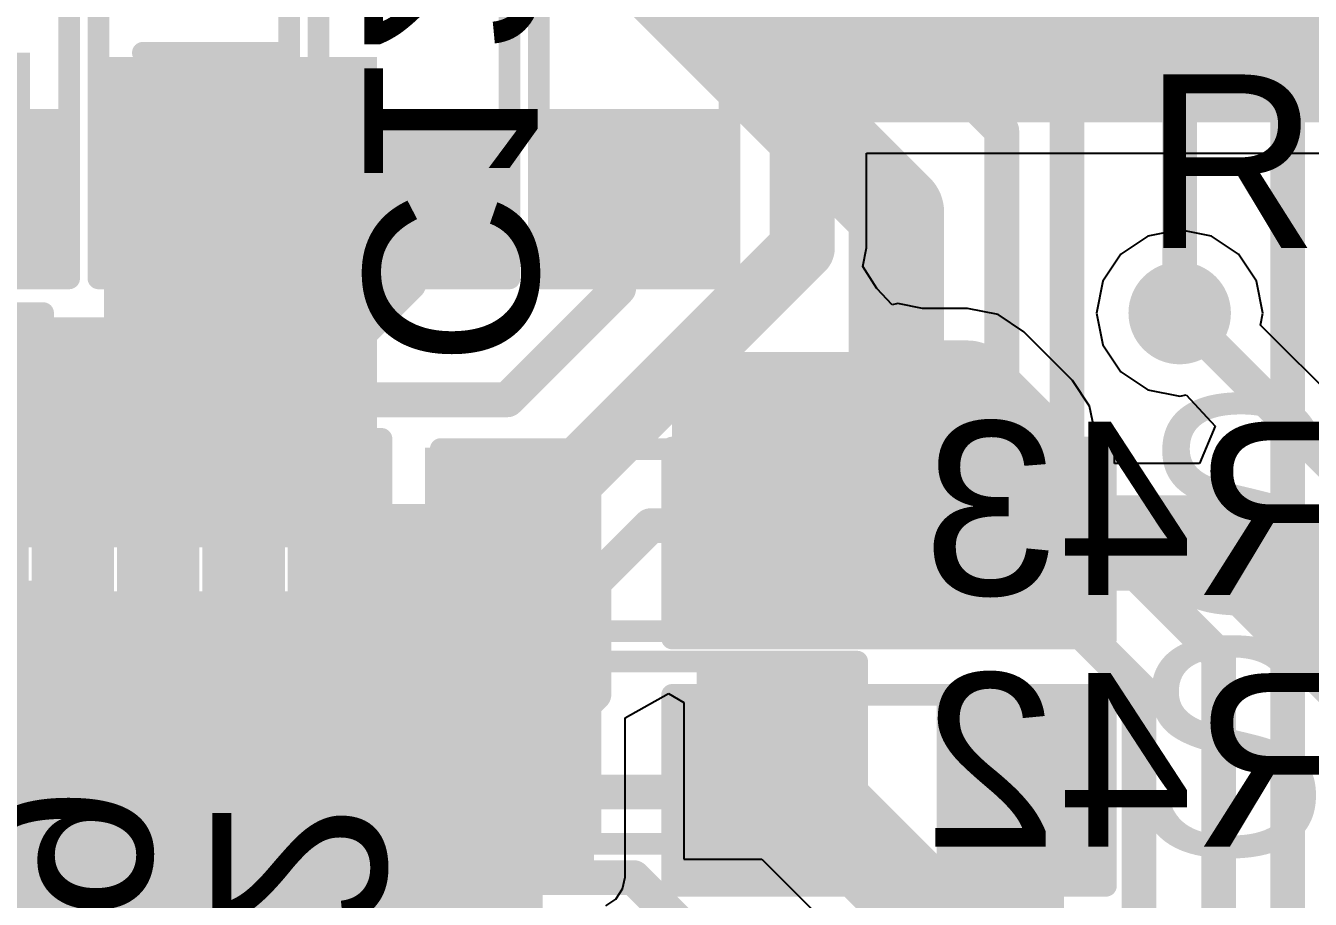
# Model space of a CAD drawing. Header units: millimetres. Extents: x -0.71 to 2.98, y -0.65 to 2.9.
# Drawn here: x 1.801 to 2.0971, y 1.2619 to 1.4632 of the extents above; entities that cross this region are included whole.
import ezdxf

# ---------------------------------------------------------------- set-up
doc = ezdxf.new("R2010")
doc.units = ezdxf.units.MM
doc.header["$MEASUREMENT"] = 0
for name, color, linetype in [('BottomLayer', 5, 'Continuous'), ('BottomOverlay', 54, 'Continuous'), ('BottomPaste', 16, 'Continuous'), ('BottomSolder', 6, 'Continuous'), ('Mechanical2', 216, 'Continuous'), ('TopLayer', 1, 'Continuous'), ('TopOverlay', 2, 'Continuous'), ('TopPaste', 8, 'Continuous'), ('TopSolder', 216, 'Continuous'), ('ViaHoleLayer', 16, 'Continuous')]:
    doc.layers.add(name, color=color, linetype=linetype)
doc.styles.add('Arial', font='', dxfattribs={"height": 0.2})
doc.styles.get('Arial').set_extended_font_data('Arial')

# ---------------------------------------------------------------- blocks, each defined once
blk = doc.blocks.new('24_WQFN__4X4__33')
at = {"layer": 'TopLayer'}
for points in [[(-0.05472, 0.05906), (-0.05472, 0.09252), (-0.0437, 0.09252), (-0.0437, 0.05906)], [(-0.03504, 0.05906), (-0.03504, 0.09252), (-0.02402, 0.09252), (-0.02402, 0.05906)], [(-0.01535, 0.05906), (-0.01535, 0.09252), (-0.00433, 0.09252), (-0.00433, 0.05906)], [(0.00433, 0.05906), (0.00433, 0.09252), (0.01535, 0.09252), (0.01535, 0.05906)], [(0.02402, 0.05906), (0.02402, 0.09252), (0.03504, 0.09252), (0.03504, 0.05906)], [(0.0437, 0.05906), (0.0437, 0.09252), (0.05472, 0.09252), (0.05472, 0.05906)], [(-0.09449, 0.05472), (-0.06102, 0.05472), (-0.06102, 0.0437), (-0.09449, 0.0437)], [(0.06102, 0.05472), (0.09449, 0.05472), (0.09449, 0.0437), (0.06102, 0.0437)], [(-0.05315, 0.05315), (0.05315, 0.05315), (0.05315, -0.05315), (-0.05315, -0.05315)], [(-0.09449, 0.03504), (-0.06102, 0.03504), (-0.06102, 0.02402), (-0.09449, 0.02402)], [(0.06102, 0.03504), (0.09449, 0.03504), (0.09449, 0.02402), (0.06102, 0.02402)], [(-0.09449, 0.01535), (-0.06102, 0.01535), (-0.06102, 0.00433), (-0.09449, 0.00433)], [(0.06102, 0.01535), (0.09449, 0.01535), (0.09449, 0.00433), (0.06102, 0.00433)], [(-0.09449, -0.00433), (-0.06102, -0.00433), (-0.06102, -0.01535), (-0.09449, -0.01535)], [(0.06102, -0.00433), (0.09449, -0.00433), (0.09449, -0.01535), (0.06102, -0.01535)], [(-0.09449, -0.02402), (-0.06102, -0.02402), (-0.06102, -0.03504), (-0.09449, -0.03504)], [(0.06102, -0.02402), (0.09449, -0.02402), (0.09449, -0.03504), (0.06102, -0.03504)], [(-0.06102, -0.05472), (-0.09449, -0.05472), (-0.09449, -0.0437), (-0.06102, -0.0437)], [(0.06102, -0.0437), (0.09449, -0.0437), (0.09449, -0.05472), (0.06102, -0.05472)], [(-0.0437, -0.05906), (-0.0437, -0.09252), (-0.05472, -0.09252), (-0.05472, -0.05906)], [(-0.02402, -0.05906), (-0.02402, -0.09252), (-0.03504, -0.09252), (-0.03504, -0.05906)], [(-0.00433, -0.05906), (-0.00433, -0.09252), (-0.01535, -0.09252), (-0.01535, -0.05906)], [(0.01535, -0.05906), (0.01535, -0.09252), (0.00433, -0.09252), (0.00433, -0.05906)], [(0.03504, -0.05906), (0.03504, -0.09252), (0.02402, -0.09252), (0.02402, -0.05906)], [(0.05472, -0.05906), (0.05472, -0.09252), (0.0437, -0.09252), (0.0437, -0.05906)]]:
    blk.add_hatch(color=1, dxfattribs=at).paths.add_polyline_path(points)
at = {"layer": 'TopPaste'}
for points in [[(-0.05472, 0.05906), (-0.05472, 0.09252), (-0.0437, 0.09252), (-0.0437, 0.05906)], [(-0.03504, 0.05906), (-0.03504, 0.09252), (-0.02402, 0.09252), (-0.02402, 0.05906)], [(-0.01535, 0.05906), (-0.01535, 0.09252), (-0.00433, 0.09252), (-0.00433, 0.05906)], [(0.00433, 0.05906), (0.00433, 0.09252), (0.01535, 0.09252), (0.01535, 0.05906)], [(0.02402, 0.05906), (0.02402, 0.09252), (0.03504, 0.09252), (0.03504, 0.05906)], [(0.0437, 0.05906), (0.0437, 0.09252), (0.05472, 0.09252), (0.05472, 0.05906)], [(-0.09449, 0.05472), (-0.06102, 0.05472), (-0.06102, 0.0437), (-0.09449, 0.0437)], [(0.06102, 0.05472), (0.09449, 0.05472), (0.09449, 0.0437), (0.06102, 0.0437)], [(-0.05315, 0.05315), (0.05315, 0.05315), (0.05315, -0.05315), (-0.05315, -0.05315)], [(-0.09449, 0.03504), (-0.06102, 0.03504), (-0.06102, 0.02402), (-0.09449, 0.02402)], [(0.06102, 0.03504), (0.09449, 0.03504), (0.09449, 0.02402), (0.06102, 0.02402)], [(-0.09449, 0.01535), (-0.06102, 0.01535), (-0.06102, 0.00433), (-0.09449, 0.00433)], [(0.06102, 0.01535), (0.09449, 0.01535), (0.09449, 0.00433), (0.06102, 0.00433)], [(-0.09449, -0.00433), (-0.06102, -0.00433), (-0.06102, -0.01535), (-0.09449, -0.01535)], [(0.06102, -0.00433), (0.09449, -0.00433), (0.09449, -0.01535), (0.06102, -0.01535)], [(-0.09449, -0.02402), (-0.06102, -0.02402), (-0.06102, -0.03504), (-0.09449, -0.03504)], [(0.06102, -0.02402), (0.09449, -0.02402), (0.09449, -0.03504), (0.06102, -0.03504)], [(-0.06102, -0.05472), (-0.09449, -0.05472), (-0.09449, -0.0437), (-0.06102, -0.0437)], [(0.06102, -0.0437), (0.09449, -0.0437), (0.09449, -0.05472), (0.06102, -0.05472)], [(-0.0437, -0.05906), (-0.0437, -0.09252), (-0.05472, -0.09252), (-0.05472, -0.05906)], [(-0.02402, -0.05906), (-0.02402, -0.09252), (-0.03504, -0.09252), (-0.03504, -0.05906)], [(-0.00433, -0.05906), (-0.00433, -0.09252), (-0.01535, -0.09252), (-0.01535, -0.05906)], [(0.01535, -0.05906), (0.01535, -0.09252), (0.00433, -0.09252), (0.00433, -0.05906)], [(0.03504, -0.05906), (0.03504, -0.09252), (0.02402, -0.09252), (0.02402, -0.05906)], [(0.05472, -0.05906), (0.05472, -0.09252), (0.0437, -0.09252), (0.0437, -0.05906)]]:
    blk.add_hatch(color=8, dxfattribs=at).paths.add_polyline_path(points)
at = {"layer": 'TopSolder'}
for points in [[(-0.05872, 0.05506), (-0.05872, 0.09652), (-0.0397, 0.09652), (-0.0397, 0.05506)], [(-0.03904, 0.05506), (-0.03904, 0.09652), (-0.02002, 0.09652), (-0.02002, 0.05506)], [(-0.01935, 0.05506), (-0.01935, 0.09652), (-0.00033, 0.09652), (-0.00033, 0.05506)], [(0.00033, 0.05506), (0.00033, 0.09652), (0.01935, 0.09652), (0.01935, 0.05506)], [(0.02002, 0.05506), (0.02002, 0.09652), (0.03904, 0.09652), (0.03904, 0.05506)], [(0.0397, 0.05506), (0.0397, 0.09652), (0.05872, 0.09652), (0.05872, 0.05506)], [(-0.09849, 0.05872), (-0.05702, 0.05872), (-0.05702, 0.0397), (-0.09849, 0.0397)], [(-0.05715, 0.05715), (0.05715, 0.05715), (0.05715, -0.05715), (-0.05715, -0.05715)], [(0.05702, 0.05872), (0.09849, 0.05872), (0.09849, 0.0397), (0.05702, 0.0397)], [(-0.09849, 0.03904), (-0.05702, 0.03904), (-0.05702, 0.02002), (-0.09849, 0.02002)], [(0.05702, 0.03904), (0.09849, 0.03904), (0.09849, 0.02002), (0.05702, 0.02002)], [(-0.09849, 0.01935), (-0.05702, 0.01935), (-0.05702, 0.00033), (-0.09849, 0.00033)], [(0.05702, 0.01935), (0.09849, 0.01935), (0.09849, 0.00033), (0.05702, 0.00033)], [(-0.09849, -0.00033), (-0.05702, -0.00033), (-0.05702, -0.01935), (-0.09849, -0.01935)], [(0.05702, -0.00033), (0.09849, -0.00033), (0.09849, -0.01935), (0.05702, -0.01935)], [(-0.09849, -0.02002), (-0.05702, -0.02002), (-0.05702, -0.03904), (-0.09849, -0.03904)], [(0.05702, -0.02002), (0.09849, -0.02002), (0.09849, -0.03904), (0.05702, -0.03904)], [(-0.05702, -0.05872), (-0.09849, -0.05872), (-0.09849, -0.0397), (-0.05702, -0.0397)], [(0.05702, -0.0397), (0.09849, -0.0397), (0.09849, -0.05872), (0.05702, -0.05872)], [(-0.0397, -0.05506), (-0.0397, -0.09652), (-0.05872, -0.09652), (-0.05872, -0.05506)], [(-0.02002, -0.05506), (-0.02002, -0.09652), (-0.03904, -0.09652), (-0.03904, -0.05506)], [(-0.00033, -0.05506), (-0.00033, -0.09652), (-0.01935, -0.09652), (-0.01935, -0.05506)], [(0.01935, -0.05506), (0.01935, -0.09652), (0.00033, -0.09652), (0.00033, -0.05506)], [(0.03904, -0.05506), (0.03904, -0.09652), (0.02002, -0.09652), (0.02002, -0.05506)], [(0.05872, -0.05506), (0.05872, -0.09652), (0.0397, -0.09652), (0.0397, -0.05506)]]:
    blk.add_hatch(color=216, dxfattribs=at).paths.add_polyline_path(points)
at = {"layer": 'TopOverlay', "const_width": 0.005}
for points in [[(-0.081, 0.063), (-0.081, 0.081)], [(-0.081, 0.081), (-0.062, 0.081)], [(0.062, 0.081), (0.081, 0.081)], [(0.081, 0.063), (0.081, 0.081)], [(-0.106, 0.05457), (-0.101, 0.04957)], [(-0.106, 0.04457), (-0.106, 0.05457)], [(-0.106, 0.04457), (-0.101, 0.04957)], [(-0.081, -0.081), (-0.081, -0.063)], [(0.081, -0.081), (0.081, -0.063)], [(-0.081, -0.081), (-0.062, -0.081)], [(0.062, -0.081), (0.081, -0.081)]]:
    blk.add_lwpolyline(points, dxfattribs=at)
at = {"layer": 'TopOverlay', "const_width": 0.0025}
for points in [[(-0.08225, 0.081, 1), (-0.07975, 0.081, 1)], [(-0.08225, 0.081, 1), (-0.07975, 0.081, 1)], [(-0.06325, 0.081, 1), (-0.06075, 0.081, 1)], [(0.06075, 0.081, 1), (0.06325, 0.081, 1)], [(0.07975, 0.081, 1), (0.08225, 0.081, 1)], [(0.07975, 0.081, 1), (0.08225, 0.081, 1)], [(-0.08225, 0.063, 1), (-0.07975, 0.063, 1)], [(0.07975, 0.063, 1), (0.08225, 0.063, 1)], [(-0.10725, 0.05457, 1), (-0.10475, 0.05457, 1)], [(-0.10725, 0.05457, 1), (-0.10475, 0.05457, 1)], [(-0.10225, 0.04957, 1), (-0.09975, 0.04957, 1)], [(-0.10225, 0.04957, 1), (-0.09975, 0.04957, 1)], [(-0.10725, 0.04457, 1), (-0.10475, 0.04457, 1)], [(-0.10725, 0.04457, 1), (-0.10475, 0.04457, 1)], [(-0.08225, -0.063, 1), (-0.07975, -0.063, 1)], [(0.07975, -0.063, 1), (0.08225, -0.063, 1)], [(-0.08225, -0.081, 1), (-0.07975, -0.081, 1)], [(-0.08225, -0.081, 1), (-0.07975, -0.081, 1)], [(-0.06325, -0.081, 1), (-0.06075, -0.081, 1)], [(0.06075, -0.081, 1), (0.06325, -0.081, 1)], [(0.07975, -0.081, 1), (0.08225, -0.081, 1)], [(0.07975, -0.081, 1), (0.08225, -0.081, 1)]]:
    blk.add_lwpolyline(points, format="xyb", close=True, dxfattribs=at)
blk = doc.blocks.new('SOLDER_BRIDGE_66')
at = {"layer": 'TopLayer'}
for points in [[(-0.045, -0.0175), (-0.045, 0.0175), (-0.015, 0.0175), (-0.015, -0.0175)], [(0.015, -0.0175), (0.015, 0.0175), (0.045, 0.0175), (0.045, -0.0175)]]:
    blk.add_hatch(color=1, dxfattribs=at).paths.add_polyline_path(points)
at = {"layer": 'TopPaste'}
for points in [[(-0.045, -0.0175), (-0.045, 0.0175), (-0.015, 0.0175), (-0.015, -0.0175)], [(0.015, -0.0175), (0.015, 0.0175), (0.045, 0.0175), (0.045, -0.0175)]]:
    blk.add_hatch(color=8, dxfattribs=at).paths.add_polyline_path(points)
at = {"layer": 'TopSolder'}
for points in [[(-0.049, -0.0215), (-0.049, 0.0215), (-0.011, 0.0215), (-0.011, -0.0215)], [(0.011, -0.0215), (0.011, 0.0215), (0.049, 0.0215), (0.049, -0.0215)]]:
    blk.add_hatch(color=216, dxfattribs=at).paths.add_polyline_path(points)
at = {"layer": 'TopOverlay', "const_width": 0.005}
for points in [[(-0.05, 0.022), (-0.05, -0.022)], [(0.05, 0.022), (-0.05, 0.022)], [(0.05, 0.022), (0.05, -0.022)], [(0.05, -0.022), (-0.05, -0.022)]]:
    blk.add_lwpolyline(points, dxfattribs=at)
at = {"layer": 'TopOverlay', "const_width": 0.0025}
for points in [[(-0.05125, 0.022, 1), (-0.04875, 0.022, 1)], [(-0.05125, 0.022, 1), (-0.04875, 0.022, 1)], [(0.04875, 0.022, 1), (0.05125, 0.022, 1)], [(0.04875, 0.022, 1), (0.05125, 0.022, 1)], [(-0.05125, -0.022, 1), (-0.04875, -0.022, 1)], [(-0.05125, -0.022, 1), (-0.04875, -0.022, 1)], [(0.04875, -0.022, 1), (0.05125, -0.022, 1)], [(0.04875, -0.022, 1), (0.05125, -0.022, 1)]]:
    blk.add_lwpolyline(points, format="xyb", close=True, dxfattribs=at)
blk = doc.blocks.new('SOLDER_BRIDGE_67')
at = {"layer": 'TopLayer'}
for points in [[(-0.045, -0.0175), (-0.045, 0.0175), (-0.015, 0.0175), (-0.015, -0.0175)], [(0.015, -0.0175), (0.015, 0.0175), (0.045, 0.0175), (0.045, -0.0175)]]:
    blk.add_hatch(color=1, dxfattribs=at).paths.add_polyline_path(points)
at = {"layer": 'TopPaste'}
for points in [[(-0.045, -0.0175), (-0.045, 0.0175), (-0.015, 0.0175), (-0.015, -0.0175)], [(0.015, -0.0175), (0.015, 0.0175), (0.045, 0.0175), (0.045, -0.0175)]]:
    blk.add_hatch(color=8, dxfattribs=at).paths.add_polyline_path(points)
at = {"layer": 'TopSolder'}
for points in [[(-0.049, -0.0215), (-0.049, 0.0215), (-0.011, 0.0215), (-0.011, -0.0215)], [(0.011, -0.0215), (0.011, 0.0215), (0.049, 0.0215), (0.049, -0.0215)]]:
    blk.add_hatch(color=216, dxfattribs=at).paths.add_polyline_path(points)
at = {"layer": 'TopOverlay', "const_width": 0.005}
for points in [[(-0.05, 0.022), (-0.05, -0.022)], [(0.05, 0.022), (-0.05, 0.022)], [(0.05, 0.022), (0.05, -0.022)], [(0.05, -0.022), (-0.05, -0.022)]]:
    blk.add_lwpolyline(points, dxfattribs=at)
at = {"layer": 'TopOverlay', "const_width": 0.0025}
for points in [[(-0.05125, 0.022, 1), (-0.04875, 0.022, 1)], [(-0.05125, 0.022, 1), (-0.04875, 0.022, 1)], [(0.04875, 0.022, 1), (0.05125, 0.022, 1)], [(0.04875, 0.022, 1), (0.05125, 0.022, 1)], [(-0.05125, -0.022, 1), (-0.04875, -0.022, 1)], [(-0.05125, -0.022, 1), (-0.04875, -0.022, 1)], [(0.04875, -0.022, 1), (0.05125, -0.022, 1)], [(0.04875, -0.022, 1), (0.05125, -0.022, 1)]]:
    blk.add_lwpolyline(points, format="xyb", close=True, dxfattribs=at)
blk = doc.blocks.new('SOLDER_BRIDGE_68')
at = {"layer": 'TopLayer'}
for points in [[(-0.045, -0.0175), (-0.045, 0.0175), (-0.015, 0.0175), (-0.015, -0.0175)], [(0.015, -0.0175), (0.015, 0.0175), (0.045, 0.0175), (0.045, -0.0175)]]:
    blk.add_hatch(color=1, dxfattribs=at).paths.add_polyline_path(points)
at = {"layer": 'TopPaste'}
for points in [[(-0.045, -0.0175), (-0.045, 0.0175), (-0.015, 0.0175), (-0.015, -0.0175)], [(0.015, -0.0175), (0.015, 0.0175), (0.045, 0.0175), (0.045, -0.0175)]]:
    blk.add_hatch(color=8, dxfattribs=at).paths.add_polyline_path(points)
at = {"layer": 'TopSolder'}
for points in [[(-0.049, -0.0215), (-0.049, 0.0215), (-0.011, 0.0215), (-0.011, -0.0215)], [(0.011, -0.0215), (0.011, 0.0215), (0.049, 0.0215), (0.049, -0.0215)]]:
    blk.add_hatch(color=216, dxfattribs=at).paths.add_polyline_path(points)
at = {"layer": 'TopOverlay', "const_width": 0.005}
for points in [[(-0.05, -0.022), (-0.05, 0.022)], [(0.05, 0.022), (-0.05, 0.022)], [(0.05, -0.022), (0.05, 0.022)], [(0.05, -0.022), (-0.05, -0.022)]]:
    blk.add_lwpolyline(points, dxfattribs=at)
at = {"layer": 'TopOverlay', "const_width": 0.0025}
for points in [[(-0.05125, 0.022, 1), (-0.04875, 0.022, 1)], [(-0.05125, 0.022, 1), (-0.04875, 0.022, 1)], [(0.04875, 0.022, 1), (0.05125, 0.022, 1)], [(0.04875, 0.022, 1), (0.05125, 0.022, 1)], [(-0.05125, -0.022, 1), (-0.04875, -0.022, 1)], [(-0.05125, -0.022, 1), (-0.04875, -0.022, 1)], [(0.04875, -0.022, 1), (0.05125, -0.022, 1)], [(0.04875, -0.022, 1), (0.05125, -0.022, 1)]]:
    blk.add_lwpolyline(points, format="xyb", close=True, dxfattribs=at)
blk = doc.blocks.new('SOLDER_BRIDGE_69')
at = {"layer": 'TopLayer'}
for points in [[(-0.045, -0.0175), (-0.045, 0.0175), (-0.015, 0.0175), (-0.015, -0.0175)], [(0.015, -0.0175), (0.015, 0.0175), (0.045, 0.0175), (0.045, -0.0175)]]:
    blk.add_hatch(color=1, dxfattribs=at).paths.add_polyline_path(points)
at = {"layer": 'TopPaste'}
for points in [[(-0.045, -0.0175), (-0.045, 0.0175), (-0.015, 0.0175), (-0.015, -0.0175)], [(0.015, -0.0175), (0.015, 0.0175), (0.045, 0.0175), (0.045, -0.0175)]]:
    blk.add_hatch(color=8, dxfattribs=at).paths.add_polyline_path(points)
at = {"layer": 'TopSolder'}
for points in [[(-0.049, -0.0215), (-0.049, 0.0215), (-0.011, 0.0215), (-0.011, -0.0215)], [(0.011, -0.0215), (0.011, 0.0215), (0.049, 0.0215), (0.049, -0.0215)]]:
    blk.add_hatch(color=216, dxfattribs=at).paths.add_polyline_path(points)
at = {"layer": 'TopOverlay', "const_width": 0.005}
for points in [[(-0.05, 0.022), (-0.05, -0.022)], [(-0.05, 0.022), (0.05, 0.022)], [(0.05, 0.022), (0.05, -0.022)], [(-0.05, -0.022), (0.05, -0.022)]]:
    blk.add_lwpolyline(points, dxfattribs=at)
at = {"layer": 'TopOverlay', "const_width": 0.0025}
for points in [[(-0.05125, 0.022, 1), (-0.04875, 0.022, 1)], [(-0.05125, 0.022, 1), (-0.04875, 0.022, 1)], [(0.04875, 0.022, 1), (0.05125, 0.022, 1)], [(0.04875, 0.022, 1), (0.05125, 0.022, 1)], [(-0.05125, -0.022, 1), (-0.04875, -0.022, 1)], [(-0.05125, -0.022, 1), (-0.04875, -0.022, 1)], [(0.04875, -0.022, 1), (0.05125, -0.022, 1)], [(0.04875, -0.022, 1), (0.05125, -0.022, 1)]]:
    blk.add_lwpolyline(points, format="xyb", close=True, dxfattribs=at)
blk = doc.blocks.new('SOLDER_BRIDGE_70')
at = {"layer": 'TopLayer'}
for points in [[(-0.045, -0.0175), (-0.045, 0.0175), (-0.015, 0.0175), (-0.015, -0.0175)], [(0.015, -0.0175), (0.015, 0.0175), (0.045, 0.0175), (0.045, -0.0175)]]:
    blk.add_hatch(color=1, dxfattribs=at).paths.add_polyline_path(points)
at = {"layer": 'TopPaste'}
for points in [[(-0.045, -0.0175), (-0.045, 0.0175), (-0.015, 0.0175), (-0.015, -0.0175)], [(0.015, -0.0175), (0.015, 0.0175), (0.045, 0.0175), (0.045, -0.0175)]]:
    blk.add_hatch(color=8, dxfattribs=at).paths.add_polyline_path(points)
at = {"layer": 'TopSolder'}
for points in [[(-0.049, -0.0215), (-0.049, 0.0215), (-0.011, 0.0215), (-0.011, -0.0215)], [(0.011, -0.0215), (0.011, 0.0215), (0.049, 0.0215), (0.049, -0.0215)]]:
    blk.add_hatch(color=216, dxfattribs=at).paths.add_polyline_path(points)
at = {"layer": 'TopOverlay', "const_width": 0.005}
for points in [[(-0.05, 0.022), (-0.05, -0.022)], [(-0.05, 0.022), (0.05, 0.022)], [(0.05, 0.022), (0.05, -0.022)], [(-0.05, -0.022), (0.05, -0.022)]]:
    blk.add_lwpolyline(points, dxfattribs=at)
at = {"layer": 'TopOverlay', "const_width": 0.0025}
for points in [[(-0.05125, 0.022, 1), (-0.04875, 0.022, 1)], [(-0.05125, 0.022, 1), (-0.04875, 0.022, 1)], [(0.04875, 0.022, 1), (0.05125, 0.022, 1)], [(0.04875, 0.022, 1), (0.05125, 0.022, 1)], [(-0.05125, -0.022, 1), (-0.04875, -0.022, 1)], [(-0.05125, -0.022, 1), (-0.04875, -0.022, 1)], [(0.04875, -0.022, 1), (0.05125, -0.022, 1)], [(0.04875, -0.022, 1), (0.05125, -0.022, 1)]]:
    blk.add_lwpolyline(points, format="xyb", close=True, dxfattribs=at)
blk = doc.blocks.new('SOLDER_BRIDGE_71')
at = {"layer": 'TopLayer'}
for points in [[(-0.045, -0.0175), (-0.045, 0.0175), (-0.015, 0.0175), (-0.015, -0.0175)], [(0.015, -0.0175), (0.015, 0.0175), (0.045, 0.0175), (0.045, -0.0175)]]:
    blk.add_hatch(color=1, dxfattribs=at).paths.add_polyline_path(points)
at = {"layer": 'TopPaste'}
for points in [[(-0.045, -0.0175), (-0.045, 0.0175), (-0.015, 0.0175), (-0.015, -0.0175)], [(0.015, -0.0175), (0.015, 0.0175), (0.045, 0.0175), (0.045, -0.0175)]]:
    blk.add_hatch(color=8, dxfattribs=at).paths.add_polyline_path(points)
at = {"layer": 'TopSolder'}
for points in [[(-0.049, -0.0215), (-0.049, 0.0215), (-0.011, 0.0215), (-0.011, -0.0215)], [(0.011, -0.0215), (0.011, 0.0215), (0.049, 0.0215), (0.049, -0.0215)]]:
    blk.add_hatch(color=216, dxfattribs=at).paths.add_polyline_path(points)
at = {"layer": 'TopOverlay', "const_width": 0.005}
for points in [[(-0.05, -0.022), (-0.05, 0.022)], [(0.05, 0.022), (-0.05, 0.022)], [(0.05, -0.022), (0.05, 0.022)], [(0.05, -0.022), (-0.05, -0.022)]]:
    blk.add_lwpolyline(points, dxfattribs=at)
at = {"layer": 'TopOverlay', "const_width": 0.0025}
for points in [[(-0.05125, 0.022, 1), (-0.04875, 0.022, 1)], [(-0.05125, 0.022, 1), (-0.04875, 0.022, 1)], [(0.04875, 0.022, 1), (0.05125, 0.022, 1)], [(0.04875, 0.022, 1), (0.05125, 0.022, 1)], [(-0.05125, -0.022, 1), (-0.04875, -0.022, 1)], [(-0.05125, -0.022, 1), (-0.04875, -0.022, 1)], [(0.04875, -0.022, 1), (0.05125, -0.022, 1)], [(0.04875, -0.022, 1), (0.05125, -0.022, 1)]]:
    blk.add_lwpolyline(points, format="xyb", close=True, dxfattribs=at)
blk = doc.blocks.new('RES_0603_B_100')
at = {"layer": 'BottomLayer'}
for points in [[(-0.045, -0.0175), (-0.045, 0.0175), (-0.015, 0.0175), (-0.015, -0.0175)], [(0.015, -0.0175), (0.015, 0.0175), (0.045, 0.0175), (0.045, -0.0175)]]:
    blk.add_hatch(color=5, dxfattribs=at).paths.add_polyline_path(points)
at = {"layer": 'BottomPaste'}
for points in [[(-0.045, -0.0175), (-0.045, 0.0175), (-0.015, 0.0175), (-0.015, -0.0175)], [(0.015, -0.0175), (0.015, 0.0175), (0.045, 0.0175), (0.045, -0.0175)]]:
    blk.add_hatch(color=16, dxfattribs=at).paths.add_polyline_path(points)
at = {"layer": 'BottomSolder'}
for points in [[(-0.049, -0.0215), (-0.049, 0.0215), (-0.011, 0.0215), (-0.011, -0.0215)], [(0.011, -0.0215), (0.011, 0.0215), (0.049, 0.0215), (0.049, -0.0215)]]:
    blk.add_hatch(color=6, dxfattribs=at).paths.add_polyline_path(points)
at = {"layer": 'BottomOverlay', "const_width": 0.005}
for points in [[(0.048, 0.021), (-0.048, 0.021)], [(-0.048, 0.021), (-0.048, -0.021)], [(0.048, 0.021), (0.048, -0.021)], [(0.048, -0.021), (-0.048, -0.021)]]:
    blk.add_lwpolyline(points, dxfattribs=at)
at = {"layer": 'BottomOverlay', "const_width": 0.0025}
for points in [[(-0.04925, 0.021, 1), (-0.04675, 0.021, 1)], [(-0.04925, 0.021, 1), (-0.04675, 0.021, 1)], [(0.04675, 0.021, 1), (0.04925, 0.021, 1)], [(0.04675, 0.021, 1), (0.04925, 0.021, 1)], [(-0.04925, -0.021, 1), (-0.04675, -0.021, 1)], [(-0.04925, -0.021, 1), (-0.04675, -0.021, 1)], [(0.04675, -0.021, 1), (0.04925, -0.021, 1)], [(0.04675, -0.021, 1), (0.04925, -0.021, 1)]]:
    blk.add_lwpolyline(points, format="xyb", close=True, dxfattribs=at)
blk = doc.blocks.new('RES_0603_B_101')
at = {"layer": 'BottomLayer'}
for points in [[(-0.045, -0.0175), (-0.045, 0.0175), (-0.015, 0.0175), (-0.015, -0.0175)], [(0.015, -0.0175), (0.015, 0.0175), (0.045, 0.0175), (0.045, -0.0175)]]:
    blk.add_hatch(color=5, dxfattribs=at).paths.add_polyline_path(points)
at = {"layer": 'BottomPaste'}
for points in [[(-0.045, -0.0175), (-0.045, 0.0175), (-0.015, 0.0175), (-0.015, -0.0175)], [(0.015, -0.0175), (0.015, 0.0175), (0.045, 0.0175), (0.045, -0.0175)]]:
    blk.add_hatch(color=16, dxfattribs=at).paths.add_polyline_path(points)
at = {"layer": 'BottomSolder'}
for points in [[(-0.049, -0.0215), (-0.049, 0.0215), (-0.011, 0.0215), (-0.011, -0.0215)], [(0.011, -0.0215), (0.011, 0.0215), (0.049, 0.0215), (0.049, -0.0215)]]:
    blk.add_hatch(color=6, dxfattribs=at).paths.add_polyline_path(points)
at = {"layer": 'BottomOverlay', "const_width": 0.005}
for points in [[(0.048, 0.021), (-0.048, 0.021)], [(-0.048, 0.021), (-0.048, -0.021)], [(0.048, 0.021), (0.048, -0.021)], [(0.048, -0.021), (-0.048, -0.021)]]:
    blk.add_lwpolyline(points, dxfattribs=at)
at = {"layer": 'BottomOverlay', "const_width": 0.0025}
for points in [[(-0.04925, 0.021, 1), (-0.04675, 0.021, 1)], [(-0.04925, 0.021, 1), (-0.04675, 0.021, 1)], [(0.04675, 0.021, 1), (0.04925, 0.021, 1)], [(0.04675, 0.021, 1), (0.04925, 0.021, 1)], [(-0.04925, -0.021, 1), (-0.04675, -0.021, 1)], [(-0.04925, -0.021, 1), (-0.04675, -0.021, 1)], [(0.04675, -0.021, 1), (0.04925, -0.021, 1)], [(0.04675, -0.021, 1), (0.04925, -0.021, 1)]]:
    blk.add_lwpolyline(points, format="xyb", close=True, dxfattribs=at)
blk = doc.blocks.new('CAP_0603_B_140')
at = {"layer": 'BottomLayer'}
for points in [[(-0.045, -0.0175), (-0.045, 0.0175), (-0.015, 0.0175), (-0.015, -0.0175)], [(0.015, -0.0175), (0.015, 0.0175), (0.045, 0.0175), (0.045, -0.0175)]]:
    blk.add_hatch(color=5, dxfattribs=at).paths.add_polyline_path(points)
at = {"layer": 'BottomPaste'}
for points in [[(-0.045, -0.0175), (-0.045, 0.0175), (-0.015, 0.0175), (-0.015, -0.0175)], [(0.015, -0.0175), (0.015, 0.0175), (0.045, 0.0175), (0.045, -0.0175)]]:
    blk.add_hatch(color=16, dxfattribs=at).paths.add_polyline_path(points)
at = {"layer": 'BottomSolder'}
for points in [[(-0.04736, -0.01986), (-0.04736, 0.01986), (-0.01264, 0.01986), (-0.01264, -0.01986)], [(0.01264, -0.01986), (0.01264, 0.01986), (0.04736, 0.01986), (0.04736, -0.01986)]]:
    blk.add_hatch(color=6, dxfattribs=at).paths.add_polyline_path(points)
at = {"layer": 'BottomOverlay', "const_width": 0.005}
for points in [[(-0.049, 0.021), (-0.018, 0.021)], [(-0.049, -0.021), (-0.049, 0.021)], [(0.018, 0.021), (0.049, 0.021)], [(0.049, -0.021), (0.049, 0.021)], [(-0.049, -0.021), (-0.018, -0.021)], [(0.018, -0.021), (0.049, -0.021)]]:
    blk.add_lwpolyline(points, dxfattribs=at)
at = {"layer": 'BottomOverlay', "const_width": 0.0025}
for points in [[(-0.05025, 0.021, 1), (-0.04775, 0.021, 1)], [(-0.05025, 0.021, 1), (-0.04775, 0.021, 1)], [(-0.01925, 0.021, 1), (-0.01675, 0.021, 1)], [(0.01675, 0.021, 1), (0.01925, 0.021, 1)], [(0.04775, 0.021, 1), (0.05025, 0.021, 1)], [(0.04775, 0.021, 1), (0.05025, 0.021, 1)], [(-0.05025, -0.021, 1), (-0.04775, -0.021, 1)], [(-0.05025, -0.021, 1), (-0.04775, -0.021, 1)], [(-0.01925, -0.021, 1), (-0.01675, -0.021, 1)], [(0.01675, -0.021, 1), (0.01925, -0.021, 1)], [(0.04775, -0.021, 1), (0.05025, -0.021, 1)], [(0.04775, -0.021, 1), (0.05025, -0.021, 1)]]:
    blk.add_lwpolyline(points, format="xyb", close=True, dxfattribs=at)
blk = doc.blocks.new('CAP_0402_B_145')
at = {"layer": 'BottomLayer'}
for points in [[(-0.0095, 0.0125), (-0.0095, -0.0125), (-0.0275, -0.0125), (-0.0275, 0.0125)], [(0.0275, 0.0125), (0.0275, -0.0125), (0.0095, -0.0125), (0.0095, 0.0125)]]:
    blk.add_hatch(color=5, dxfattribs=at).paths.add_polyline_path(points)
at = {"layer": 'BottomPaste'}
for points in [[(-0.0095, 0.0125), (-0.0095, -0.0125), (-0.0275, -0.0125), (-0.0275, 0.0125)], [(0.0275, 0.0125), (0.0275, -0.0125), (0.0095, -0.0125), (0.0095, 0.0125)]]:
    blk.add_hatch(color=16, dxfattribs=at).paths.add_polyline_path(points)
at = {"layer": 'BottomSolder'}
for points in [[(-0.00714, 0.01486), (-0.00714, -0.01486), (-0.02986, -0.01486), (-0.02986, 0.01486)], [(0.02986, 0.01486), (0.02986, -0.01486), (0.00714, -0.01486), (0.00714, 0.01486)]]:
    blk.add_hatch(color=6, dxfattribs=at).paths.add_polyline_path(points)
at = {"layer": 'BottomOverlay', "const_width": 0.005}
for points in [[(-0.011, 0.016), (-0.031, 0.016)], [(-0.031, -0.016), (-0.031, 0.016)], [(0.031, 0.016), (0.011, 0.016)], [(0.031, -0.016), (0.031, 0.016)], [(-0.011, -0.016), (-0.031, -0.016)], [(0.031, -0.016), (0.011, -0.016)]]:
    blk.add_lwpolyline(points, dxfattribs=at)
at = {"layer": 'BottomOverlay', "const_width": 0.0025}
for points in [[(-0.03225, 0.016, 1), (-0.02975, 0.016, 1)], [(-0.03225, 0.016, 1), (-0.02975, 0.016, 1)], [(-0.01225, 0.016, 1), (-0.00975, 0.016, 1)], [(0.00975, 0.016, 1), (0.01225, 0.016, 1)], [(0.02975, 0.016, 1), (0.03225, 0.016, 1)], [(0.02975, 0.016, 1), (0.03225, 0.016, 1)], [(-0.03225, -0.016, 1), (-0.02975, -0.016, 1)], [(-0.03225, -0.016, 1), (-0.02975, -0.016, 1)], [(-0.01225, -0.016, 1), (-0.00975, -0.016, 1)], [(0.00975, -0.016, 1), (0.01225, -0.016, 1)], [(0.02975, -0.016, 1), (0.03225, -0.016, 1)], [(0.02975, -0.016, 1), (0.03225, -0.016, 1)]]:
    blk.add_lwpolyline(points, format="xyb", close=True, dxfattribs=at)
blk = doc.blocks.new('CAP_0603_B_146')
at = {"layer": 'BottomLayer'}
for points in [[(-0.045, -0.0175), (-0.045, 0.0175), (-0.015, 0.0175), (-0.015, -0.0175)], [(0.015, -0.0175), (0.015, 0.0175), (0.045, 0.0175), (0.045, -0.0175)]]:
    blk.add_hatch(color=5, dxfattribs=at).paths.add_polyline_path(points)
at = {"layer": 'BottomPaste'}
for points in [[(-0.045, -0.0175), (-0.045, 0.0175), (-0.015, 0.0175), (-0.015, -0.0175)], [(0.015, -0.0175), (0.015, 0.0175), (0.045, 0.0175), (0.045, -0.0175)]]:
    blk.add_hatch(color=16, dxfattribs=at).paths.add_polyline_path(points)
at = {"layer": 'BottomSolder'}
for points in [[(-0.04736, -0.01986), (-0.04736, 0.01986), (-0.01264, 0.01986), (-0.01264, -0.01986)], [(0.01264, -0.01986), (0.01264, 0.01986), (0.04736, 0.01986), (0.04736, -0.01986)]]:
    blk.add_hatch(color=6, dxfattribs=at).paths.add_polyline_path(points)
at = {"layer": 'BottomOverlay', "const_width": 0.005}
for points in [[(-0.018, 0.021), (-0.049, 0.021)], [(-0.049, -0.021), (-0.049, 0.021)], [(0.049, 0.021), (0.018, 0.021)], [(0.049, -0.021), (0.049, 0.021)], [(-0.018, -0.021), (-0.049, -0.021)], [(0.049, -0.021), (0.018, -0.021)]]:
    blk.add_lwpolyline(points, dxfattribs=at)
at = {"layer": 'BottomOverlay', "const_width": 0.0025}
for points in [[(-0.05025, 0.021, 1), (-0.04775, 0.021, 1)], [(-0.05025, 0.021, 1), (-0.04775, 0.021, 1)], [(-0.01925, 0.021, 1), (-0.01675, 0.021, 1)], [(0.01675, 0.021, 1), (0.01925, 0.021, 1)], [(0.04775, 0.021, 1), (0.05025, 0.021, 1)], [(0.04775, 0.021, 1), (0.05025, 0.021, 1)], [(-0.05025, -0.021, 1), (-0.04775, -0.021, 1)], [(-0.05025, -0.021, 1), (-0.04775, -0.021, 1)], [(-0.01925, -0.021, 1), (-0.01675, -0.021, 1)], [(0.01675, -0.021, 1), (0.01925, -0.021, 1)], [(0.04775, -0.021, 1), (0.05025, -0.021, 1)], [(0.04775, -0.021, 1), (0.05025, -0.021, 1)]]:
    blk.add_lwpolyline(points, format="xyb", close=True, dxfattribs=at)
blk = doc.blocks.new('CAP_0402_B_148')
at = {"layer": 'BottomLayer'}
for points in [[(-0.0095, 0.0125), (-0.0095, -0.0125), (-0.0275, -0.0125), (-0.0275, 0.0125)], [(0.0275, 0.0125), (0.0275, -0.0125), (0.0095, -0.0125), (0.0095, 0.0125)]]:
    blk.add_hatch(color=5, dxfattribs=at).paths.add_polyline_path(points)
at = {"layer": 'BottomPaste'}
for points in [[(-0.0095, 0.0125), (-0.0095, -0.0125), (-0.0275, -0.0125), (-0.0275, 0.0125)], [(0.0275, 0.0125), (0.0275, -0.0125), (0.0095, -0.0125), (0.0095, 0.0125)]]:
    blk.add_hatch(color=16, dxfattribs=at).paths.add_polyline_path(points)
at = {"layer": 'BottomSolder'}
for points in [[(-0.00714, 0.01486), (-0.00714, -0.01486), (-0.02986, -0.01486), (-0.02986, 0.01486)], [(0.02986, 0.01486), (0.02986, -0.01486), (0.00714, -0.01486), (0.00714, 0.01486)]]:
    blk.add_hatch(color=6, dxfattribs=at).paths.add_polyline_path(points)
at = {"layer": 'BottomOverlay', "const_width": 0.005}
for points in [[(-0.011, 0.016), (-0.031, 0.016)], [(-0.031, -0.016), (-0.031, 0.016)], [(0.031, 0.016), (0.011, 0.016)], [(0.031, -0.016), (0.031, 0.016)], [(-0.011, -0.016), (-0.031, -0.016)], [(0.031, -0.016), (0.011, -0.016)]]:
    blk.add_lwpolyline(points, dxfattribs=at)
at = {"layer": 'BottomOverlay', "const_width": 0.0025}
for points in [[(-0.03225, 0.016, 1), (-0.02975, 0.016, 1)], [(-0.03225, 0.016, 1), (-0.02975, 0.016, 1)], [(-0.01225, 0.016, 1), (-0.00975, 0.016, 1)], [(0.00975, 0.016, 1), (0.01225, 0.016, 1)], [(0.02975, 0.016, 1), (0.03225, 0.016, 1)], [(0.02975, 0.016, 1), (0.03225, 0.016, 1)], [(-0.03225, -0.016, 1), (-0.02975, -0.016, 1)], [(-0.03225, -0.016, 1), (-0.02975, -0.016, 1)], [(-0.01225, -0.016, 1), (-0.00975, -0.016, 1)], [(0.00975, -0.016, 1), (0.01225, -0.016, 1)], [(0.02975, -0.016, 1), (0.03225, -0.016, 1)], [(0.02975, -0.016, 1), (0.03225, -0.016, 1)]]:
    blk.add_lwpolyline(points, format="xyb", close=True, dxfattribs=at)

msp = doc.modelspace()

# ---------------------------------------------------------------- hatches: boundary and pattern name
at = {"layer": 'BottomLayer'}
for points in [[(1.732, 1.407), (1.802, 1.407), (1.802, 1.457), (1.732, 1.457)], [(1.819, 1.368), (1.882, 1.368), (1.882, 1.456), (1.819, 1.456)], [(1.621, 1.343), (1.882, 1.343), (1.882, 1.396), (1.621, 1.396)], [(1.95, 1.32366), (2.014, 1.32366), (2.014, 1.388), (1.95, 1.388)], [(1.893, 1.267), (1.932, 1.267), (1.932, 1.366), (1.893, 1.366)], [(1.713, 1.2669), (1.90269, 1.2669), (1.90269, 1.33285), (1.713, 1.33285)]]:
    msp.add_hatch(color=5, dxfattribs=at).paths.add_polyline_path(points)
h = msp.add_hatch(color=5, dxfattribs=at)
edge = h.paths.add_edge_path()
edge.add_arc((2.067, 1.397), 0.01181, 0, 360)
h = msp.add_hatch(color=5, dxfattribs=at)
edge = h.paths.add_edge_path()
edge.add_arc((2.002, 1.38), 0.01181, 0, 360)
h = msp.add_hatch(color=5, dxfattribs=at)
edge = h.paths.add_edge_path()
edge.add_arc((1.906, 1.338), 0.01181, 0, 360)
at = {"layer": 'BottomSolder'}
h = msp.add_hatch(color=6, dxfattribs=at)
edge = h.paths.add_edge_path()
edge.add_arc((2.067, 1.397), 0.00791, 0, 360)
h = msp.add_hatch(color=6, dxfattribs=at)
edge = h.paths.add_edge_path()
edge.add_arc((2.002, 1.38), 0.00791, 0, 360)
h = msp.add_hatch(color=6, dxfattribs=at)
edge = h.paths.add_edge_path()
edge.add_arc((1.906, 1.338), 0.00791, 0, 360)
at = {"layer": 'TopLayer'}
for points in [[(1.971, 1.441), (2.27151, 1.441), (2.27151, 1.473), (1.971, 1.473)], [(1.865, 1.324), (1.918, 1.324), (1.918, 1.353), (1.865, 1.353)]]:
    msp.add_hatch(color=1, dxfattribs=at).paths.add_polyline_path(points)
h = msp.add_hatch(color=1, dxfattribs=at)
edge = h.paths.add_edge_path()
edge.add_arc((2.067, 1.397), 0.01181, 0, 360)
h = msp.add_hatch(color=1, dxfattribs=at)
edge = h.paths.add_edge_path()
edge.add_arc((2.002, 1.38), 0.01181, 0, 360)
h = msp.add_hatch(color=1, dxfattribs=at)
edge = h.paths.add_edge_path()
edge.add_arc((1.906, 1.338), 0.01181, 0, 360)
at = {"layer": 'TopSolder'}
h = msp.add_hatch(color=216, dxfattribs=at)
edge = h.paths.add_edge_path()
edge.add_arc((2.067, 1.397), 0.00791, 0, 360)
h = msp.add_hatch(color=216, dxfattribs=at)
edge = h.paths.add_edge_path()
edge.add_arc((2.002, 1.38), 0.00791, 0, 360)
h = msp.add_hatch(color=216, dxfattribs=at)
edge = h.paths.add_edge_path()
edge.add_arc((1.906, 1.338), 0.00791, 0, 360)
at = {"layer": 'ViaHoleLayer'}
h = msp.add_hatch(color=16, dxfattribs=at)
edge = h.paths.add_edge_path()
edge.add_arc((2.067, 1.397), 0.00591, 0, 360)
h = msp.add_hatch(color=16, dxfattribs=at)
edge = h.paths.add_edge_path()
edge.add_arc((2.002, 1.38), 0.00591, 0, 360)
h = msp.add_hatch(color=16, dxfattribs=at)
edge = h.paths.add_edge_path()
edge.add_arc((1.906, 1.338), 0.00591, 0, 360)

# ---------------------------------------------------------------- linework, layer by layer
at = {"layer": 'BottomLayer'}
for p, q in [((1.93914, 1.3037), (1.94914, 1.30935)), ((1.94914, 1.30935), (1.95266, 1.30724)), ((1.95266, 1.30724), (1.95266, 1.27116)), ((1.93914, 1.267), (1.93914, 1.3037)), ((1.95266, 1.27116), (1.9707, 1.27116)), ((1.9707, 1.27116), (2.00452, 1.23733)), ((1.93859, 1.26427), (1.93914, 1.267)), ((1.93473, 1.26041), (1.93705, 1.26195)), ((1.93705, 1.26195), (1.93859, 1.26427))]:
    msp.add_line(p, q, dxfattribs=at)
for points, const_width in [([(2.09186, 0.61686), (2.09186, 1.73714)], 0.008), ([(2.067, 1.397), (2.067, 1.682)], 0.008), ([(1.924, 1.569), (2.041, 1.452)], 0.008), ([(1.919, 1.546), (2.026, 1.439)], 0.008), ([(1.906, 1.516), (2.00169, 1.42031)], 0.022), ([(2.041, 1.353), (2.041, 1.452)], 0.008), ([(2.026, 1.342), (2.026, 1.439)], 0.008), ([(2.00169, 1.38031), (2.00169, 1.42031)], 0.022), ([(2.00169, 1.38031), (2.002, 1.38)], 0.022), ([(1.97466, 1.34466), (1.97866, 1.34866)], 0.022), ([(2.041, 1.353), (2.076, 1.318)], 0.008), ([(2.026, 1.342), (2.05762, 1.31038)], 0.008), ([(2.076, 1.126), (2.076, 1.318)], 0.008), ([(2.05762, 1.13362), (2.05762, 1.31038)], 0.008), ([(1.97466, 1.29566), (1.97866, 1.29166)], 0.022), ([(1.97866, 1.28916), (1.97866, 1.29166)], 0.022), ([(1.97866, 1.28916), (2.0175, 1.25031)], 0.022)]:
    msp.add_lwpolyline(points, dxfattribs=dict(at, const_width=const_width))
for points, const_width in [([(2.039, 1.452, 1), (2.043, 1.452, 1)], 0.004), ([(2.039, 1.452, 1), (2.043, 1.452, 1)], 0.004), ([(2.024, 1.439, 1), (2.028, 1.439, 1)], 0.004), ([(2.024, 1.439, 1), (2.028, 1.439, 1)], 0.004), ([(1.99619, 1.42031, 1), (2.00719, 1.42031, 1)], 0.011), ([(1.99619, 1.42031, 1), (2.00719, 1.42031, 1)], 0.011), ([(2.065, 1.397, 1), (2.069, 1.397, 1)], 0.004), ([(1.99619, 1.38031, 1), (2.00719, 1.38031, 1)], 0.011), ([(1.99619, 1.38031, 1), (2.00719, 1.38031, 1)], 0.011), ([(1.9965, 1.38, 1), (2.0075, 1.38, 1)], 0.011), ([(1.97316, 1.34866, 1), (1.98416, 1.34866, 1)], 0.011), ([(2.039, 1.353, 1), (2.043, 1.353, 1)], 0.004), ([(2.039, 1.353, 1), (2.043, 1.353, 1)], 0.004), ([(1.96916, 1.34466, 1), (1.98016, 1.34466, 1)], 0.011), ([(2.024, 1.342, 1), (2.028, 1.342, 1)], 0.004), ([(2.024, 1.342, 1), (2.028, 1.342, 1)], 0.004), ([(2.074, 1.318, 1), (2.078, 1.318, 1)], 0.004), ([(2.074, 1.318, 1), (2.078, 1.318, 1)], 0.004), ([(2.05562, 1.31038, 1), (2.05962, 1.31038, 1)], 0.004), ([(2.05562, 1.31038, 1), (2.05962, 1.31038, 1)], 0.004), ([(1.96916, 1.29566, 1), (1.98016, 1.29566, 1)], 0.011), ([(1.97316, 1.29166, 1), (1.98416, 1.29166, 1)], 0.011), ([(1.97316, 1.29166, 1), (1.98416, 1.29166, 1)], 0.011), ([(1.97316, 1.28916, 1), (1.98416, 1.28916, 1)], 0.011), ([(1.97316, 1.28916, 1), (1.98416, 1.28916, 1)], 0.011)]:
    msp.add_lwpolyline(points, format="xyb", close=True, dxfattribs=dict(at, const_width=const_width))
at = {"layer": 'BottomOverlay', "const_width": 0.01}
for points in [[(1.8335, 1.3815), (1.849, 1.397)], [(1.849, 1.397), (1.876, 1.397)], [(1.808, 1.3815), (1.8335, 1.3815)]]:
    msp.add_lwpolyline(points, dxfattribs=at)
at = {"layer": 'BottomOverlay', "const_width": 0.005}
for points in [[(1.8465, 1.397, 1), (1.8515, 1.397, 1)], [(1.8465, 1.397, 1), (1.8515, 1.397, 1)], [(1.8735, 1.397, 1), (1.8785, 1.397, 1)], [(1.8055, 1.3815, 1), (1.8105, 1.3815, 1)], [(1.831, 1.3815, 1), (1.836, 1.3815, 1)], [(1.831, 1.3815, 1), (1.836, 1.3815, 1)]]:
    msp.add_lwpolyline(points, format="xyb", close=True, dxfattribs=at)
at = {"layer": 'Mechanical2', "const_width": 0.01}
msp.add_lwpolyline([(2.97335, 1.12706, 1), (-0.56996, 1.12706, 1)], format="xyb", close=True, dxfattribs=at)
at = {"layer": 'TopLayer'}
for p, q in [((1.99478, 1.412), (1.99478, 1.43386)), ((1.99478, 1.43386), (2.16486, 1.43386)), ((2.067, 1.41618), (2.05966, 1.41472)), ((2.07434, 1.41472), (2.067, 1.41618)), ((2.05966, 1.41472), (2.05344, 1.41056)), ((2.08056, 1.41056), (2.07434, 1.41472)), ((1.99394, 1.40777), (1.99478, 1.412)), ((2.05344, 1.41056), (2.04928, 1.40434)), ((2.08472, 1.40434), (2.08056, 1.41056)), ((1.9972, 1.40263), (1.99394, 1.40777)), ((2.04928, 1.40434), (2.04782, 1.397)), ((2.08618, 1.397), (2.08472, 1.40434)), ((2.00073, 1.39893), (1.9972, 1.40263)), ((2.002, 1.39918), (2.00073, 1.39893)), ((2.00772, 1.39804), (2.002, 1.39918)), ((2.01811, 1.39804), (2.00772, 1.39804)), ((2.02514, 1.39665), (2.01811, 1.39804)), ((2.03109, 1.39267), (2.02514, 1.39665)), ((2.04782, 1.397), (2.04928, 1.38966)), ((2.08563, 1.39423), (2.08618, 1.397)), ((2.04226, 1.38149), (2.03109, 1.39267)), ((2.14465, 1.33522), (2.08563, 1.39423)), ((2.04928, 1.38966), (2.05344, 1.38344)), ((2.05344, 1.38344), (2.05966, 1.37928)), ((2.04624, 1.37554), (2.04226, 1.38149)), ((2.05966, 1.37928), (2.067, 1.37782)), ((2.067, 1.37782), (2.06848, 1.37812)), ((2.06848, 1.37812), (2.07514, 1.3709)), ((2.04764, 1.36852), (2.04624, 1.37554)), ((2.04764, 1.3685), (2.04764, 1.36852)), ((2.052, 1.3685), (2.04764, 1.3685)), ((2.052, 1.36235), (2.052, 1.3685)), ((2.07514, 1.3709), (2.07158, 1.36235)), ((2.07158, 1.36235), (2.052, 1.36235))]:
    msp.add_line(p, q, dxfattribs=at)
for points, const_width in [([(1.98, 1.412), (1.98, 1.445)], 0.015), ([(1.8415, 1.4005), (1.8415, 1.425)], 0.008), ([(1.88933, 1.42383), (1.8905, 1.425)], 0.008), ([(1.88933, 1.40383), (1.88933, 1.42383)], 0.008), ([(1.93769, 1.42144), (1.94125, 1.425)], 0.008), ([(1.93769, 1.40269), (1.93769, 1.42144)], 0.008), ([(1.906, 1.338), (1.98, 1.412)], 0.015), ([(1.8785, 1.393), (1.88933, 1.40383)], 0.008), ([(1.912, 1.377), (1.93769, 1.40269)], 0.008), ([(1.81185, 1.37085), (1.8415, 1.4005)], 0.008), ([(2.067, 1.397), (2.14, 1.324)], 0.008), ([(1.83153, 1.36753), (1.857, 1.393)], 0.008), ([(1.857, 1.393), (1.8785, 1.393)], 0.008), ([(2.002, 1.38), (2.00231, 1.37969)], 0.022), ([(2.00231, 1.37969), (2.01811, 1.37969)], 0.022), ([(2.01811, 1.37969), (2.02929, 1.36852)], 0.022), ([(1.85122, 1.36522), (1.863, 1.377)], 0.008), ([(1.863, 1.377), (1.912, 1.377)], 0.008), ([(2.02929, 1.34471), (2.02929, 1.36852)], 0.022), ([(1.81185, 1.33285), (1.81185, 1.37085)], 0.008), ([(1.83153, 1.33285), (1.83153, 1.36753)], 0.008), ([(1.85122, 1.33285), (1.85122, 1.36522)], 0.008), ([(2.02929, 1.34471), (2.03, 1.344)], 0.022), ([(2.03, 1.344), (2.078, 1.344)], 0.022), ([(2.078, 1.344), (2.138, 1.284)], 0.022), ([(1.932, 1.335), (1.945, 1.348)], 0.008), ([(1.945, 1.348), (1.966, 1.348)], 0.008), ([(1.966, 1.348), (1.97, 1.344)], 0.008), ([(1.8709, 1.33649), (1.87242, 1.338)], 0.008), ([(1.87242, 1.338), (1.906, 1.338)], 0.008), ([(1.8709, 1.33285), (1.8709, 1.33649)], 0.008), ([(1.932, 1.3092), (1.932, 1.335)], 0.008), ([(1.92907, 1.30627), (1.932, 1.3092)], 0.008), ([(1.89945, 1.30627), (1.92907, 1.30627)], 0.008), ([(2.02931, 1.28631), (2.03, 1.287)], 0.022), ([(2.02931, 1.25031), (2.02931, 1.28631)], 0.022), ([(1.89945, 1.28659), (1.96959, 1.28659)], 0.008), ([(1.96959, 1.28659), (1.97, 1.287)], 0.008), ([(1.89945, 1.2669), (1.9411, 1.2669)], 0.008), ([(1.9411, 1.2669), (1.987, 1.221)], 0.008)]:
    msp.add_lwpolyline(points, dxfattribs=dict(at, const_width=const_width))
for points, const_width in [([(1.97625, 1.445, 1), (1.98375, 1.445, 1)], 0.0075), ([(1.8395, 1.425, 1), (1.8435, 1.425, 1)], 0.004), ([(1.88733, 1.42383, 1), (1.89133, 1.42383, 1)], 0.004), ([(1.88733, 1.42383, 1), (1.89133, 1.42383, 1)], 0.004), ([(1.8885, 1.425, 1), (1.8925, 1.425, 1)], 0.004), ([(1.93925, 1.425, 1), (1.94325, 1.425, 1)], 0.004), ([(1.93569, 1.42144, 1), (1.93969, 1.42144, 1)], 0.004), ([(1.93569, 1.42144, 1), (1.93969, 1.42144, 1)], 0.004), ([(1.97625, 1.412, 1), (1.98375, 1.412, 1)], 0.0075), ([(1.97625, 1.412, 1), (1.98375, 1.412, 1)], 0.0075), ([(1.88733, 1.40383, 1), (1.89133, 1.40383, 1)], 0.004), ([(1.88733, 1.40383, 1), (1.89133, 1.40383, 1)], 0.004), ([(1.93569, 1.40269, 1), (1.93969, 1.40269, 1)], 0.004), ([(1.93569, 1.40269, 1), (1.93969, 1.40269, 1)], 0.004), ([(1.8395, 1.4005, 1), (1.8435, 1.4005, 1)], 0.004), ([(1.8395, 1.4005, 1), (1.8435, 1.4005, 1)], 0.004), ([(2.065, 1.397, 1), (2.069, 1.397, 1)], 0.004), ([(1.855, 1.393, 1), (1.859, 1.393, 1)], 0.004), ([(1.855, 1.393, 1), (1.859, 1.393, 1)], 0.004), ([(1.8765, 1.393, 1), (1.8805, 1.393, 1)], 0.004), ([(1.8765, 1.393, 1), (1.8805, 1.393, 1)], 0.004), ([(1.9965, 1.38, 1), (2.0075, 1.38, 1)], 0.011), ([(1.99681, 1.37969, 1), (2.00781, 1.37969, 1)], 0.011), ([(1.99681, 1.37969, 1), (2.00781, 1.37969, 1)], 0.011), ([(2.01261, 1.37969, 1), (2.02361, 1.37969, 1)], 0.011), ([(2.01261, 1.37969, 1), (2.02361, 1.37969, 1)], 0.011), ([(1.861, 1.377, 1), (1.865, 1.377, 1)], 0.004), ([(1.861, 1.377, 1), (1.865, 1.377, 1)], 0.004), ([(1.91, 1.377, 1), (1.914, 1.377, 1)], 0.004), ([(1.91, 1.377, 1), (1.914, 1.377, 1)], 0.004), ([(2.02379, 1.36852, 1), (2.03479, 1.36852, 1)], 0.011), ([(2.02379, 1.36852, 1), (2.03479, 1.36852, 1)], 0.011), ([(1.80985, 1.37085, 1), (1.81385, 1.37085, 1)], 0.004), ([(1.80985, 1.37085, 1), (1.81385, 1.37085, 1)], 0.004), ([(1.82953, 1.36753, 1), (1.83353, 1.36753, 1)], 0.004), ([(1.82953, 1.36753, 1), (1.83353, 1.36753, 1)], 0.004), ([(1.84922, 1.36522, 1), (1.85322, 1.36522, 1)], 0.004), ([(1.84922, 1.36522, 1), (1.85322, 1.36522, 1)], 0.004), ([(2.02379, 1.34471, 1), (2.03479, 1.34471, 1)], 0.011), ([(2.02379, 1.34471, 1), (2.03479, 1.34471, 1)], 0.011), ([(2.0245, 1.344, 1), (2.0355, 1.344, 1)], 0.011), ([(2.0245, 1.344, 1), (2.0355, 1.344, 1)], 0.011), ([(2.0725, 1.344, 1), (2.0835, 1.344, 1)], 0.011), ([(2.0725, 1.344, 1), (2.0835, 1.344, 1)], 0.011), ([(1.943, 1.348, 1), (1.947, 1.348, 1)], 0.004), ([(1.943, 1.348, 1), (1.947, 1.348, 1)], 0.004), ([(1.964, 1.348, 1), (1.968, 1.348, 1)], 0.004), ([(1.964, 1.348, 1), (1.968, 1.348, 1)], 0.004), ([(1.968, 1.344, 1), (1.972, 1.344, 1)], 0.004), ([(1.90225, 1.338, 1), (1.90975, 1.338, 1)], 0.0075), ([(1.87042, 1.338, 1), (1.87442, 1.338, 1)], 0.004), ([(1.87042, 1.338, 1), (1.87442, 1.338, 1)], 0.004), ([(1.904, 1.338, 1), (1.908, 1.338, 1)], 0.004), ([(1.8689, 1.33649, 1), (1.8729, 1.33649, 1)], 0.004), ([(1.8689, 1.33649, 1), (1.8729, 1.33649, 1)], 0.004), ([(1.93, 1.335, 1), (1.934, 1.335, 1)], 0.004), ([(1.93, 1.335, 1), (1.934, 1.335, 1)], 0.004), ([(1.80985, 1.33285, 1), (1.81385, 1.33285, 1)], 0.004), ([(1.82953, 1.33285, 1), (1.83353, 1.33285, 1)], 0.004), ([(1.84922, 1.33285, 1), (1.85322, 1.33285, 1)], 0.004), ([(1.8689, 1.33285, 1), (1.8729, 1.33285, 1)], 0.004), ([(1.93, 1.3092, 1), (1.934, 1.3092, 1)], 0.004), ([(1.93, 1.3092, 1), (1.934, 1.3092, 1)], 0.004), ([(1.89745, 1.30627, 1), (1.90145, 1.30627, 1)], 0.004), ([(1.92707, 1.30627, 1), (1.93107, 1.30627, 1)], 0.004), ([(1.92707, 1.30627, 1), (1.93107, 1.30627, 1)], 0.004), ([(2.02381, 1.28631, 1), (2.03481, 1.28631, 1)], 0.011), ([(2.02381, 1.28631, 1), (2.03481, 1.28631, 1)], 0.011), ([(2.0245, 1.287, 1), (2.0355, 1.287, 1)], 0.011), ([(1.89745, 1.28659, 1), (1.90145, 1.28659, 1)], 0.004), ([(1.96759, 1.28659, 1), (1.97159, 1.28659, 1)], 0.004), ([(1.96759, 1.28659, 1), (1.97159, 1.28659, 1)], 0.004), ([(1.968, 1.287, 1), (1.972, 1.287, 1)], 0.004), ([(1.89745, 1.2669, 1), (1.90145, 1.2669, 1)], 0.004), ([(1.9391, 1.2669, 1), (1.9431, 1.2669, 1)], 0.004), ([(1.9391, 1.2669, 1), (1.9431, 1.2669, 1)], 0.004)]:
    msp.add_lwpolyline(points, format="xyb", close=True, dxfattribs=dict(at, const_width=const_width))

# ---------------------------------------------------------------- block references
for name, p, rotation in [('SOLDER_BRIDGE_71', (1.789, 1.455), 270), ('SOLDER_BRIDGE_70', (1.83975, 1.455), 90), ('SOLDER_BRIDGE_69', (1.8905, 1.455), 90), ('SOLDER_BRIDGE_68', (1.94125, 1.455), 270), ('CAP_0603_B_146', (1.784, 1.348), 270), ('CAP_0402_B_148', (1.828, 1.337), 270), ('CAP_0402_B_145', (1.867, 1.337), 270), ('RES_0603_B_100', (1.94466, 1.34466), 180), ('SOLDER_BRIDGE_67', (2, 1.344), 180), ('RES_0603_B_101', (1.94466, 1.29566), 180), ('SOLDER_BRIDGE_66', (2, 1.287), 180)]:
    msp.add_blockref(name, p, dxfattribs=dict(rotation=rotation))
for name, p in [('CAP_0603_B_140', (1.81, 1.436)), ('24_WQFN__4X4__33', (1.82169, 1.25706))]:
    msp.add_blockref(name, p)

# ---------------------------------------------------------------- texts
at = {"layer": 'BottomOverlay', "style": 'Arial', "text_generation_flag": 2}
for s, p in [('C121', (1.87901, 1.38469)), ('C119', (1.79001, 1.15435)), ('C122', (1.84401, 1.15102))]:
    msp.add_text(s, height=0.04, rotation=270, dxfattribs=at).set_placement(p)
for s, p in [('R43', (2.11032, 1.33201)), ('R42', (2.11032, 1.27401))]:
    msp.add_text(s, height=0.04, dxfattribs=at).set_placement(p)
at = {"layer": 'TopOverlay', "style": 'Arial'}
for s, height, p in [('R28', 0.04, (2.05868, 1.41201)), ('SB81', 0.05, (2.05756, 1.32801)), ('SB82', 0.05, (2.05504, 1.27201))]:
    msp.add_text(s, height=height, dxfattribs=at).set_placement(p)

doc.saveas('drawing.dxf')
